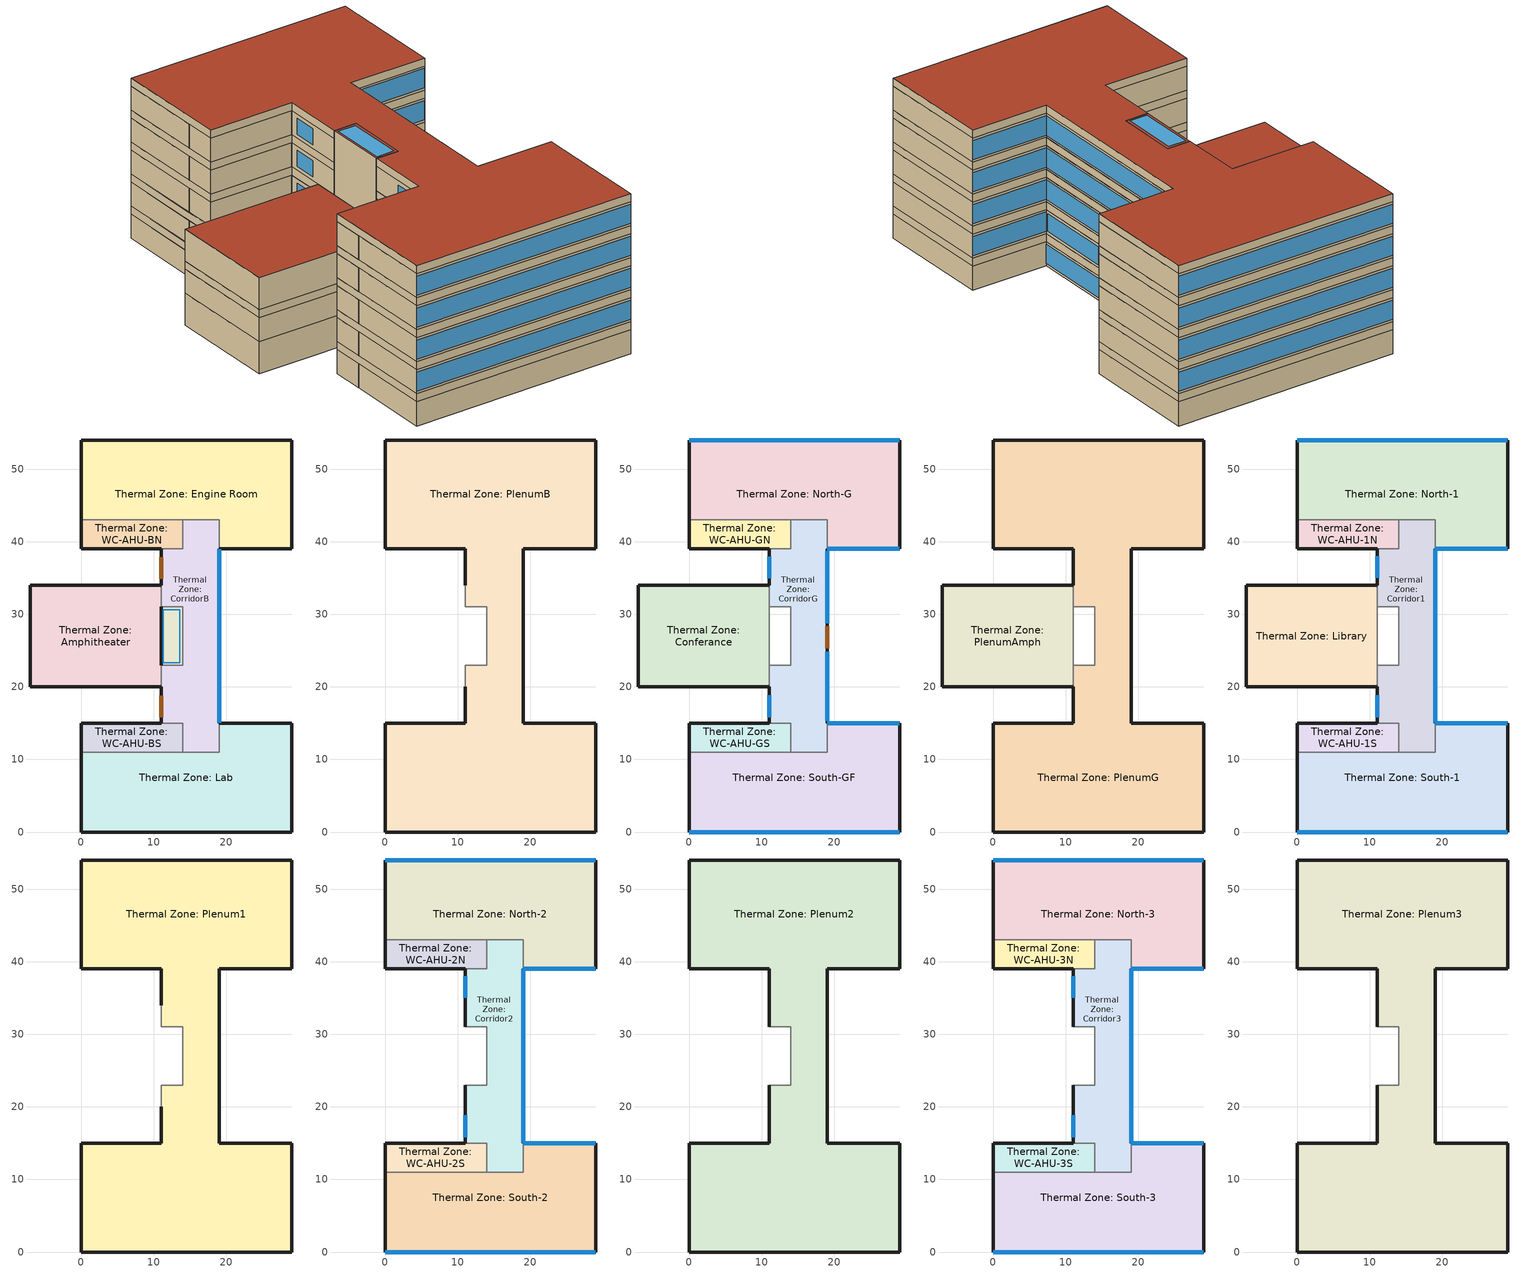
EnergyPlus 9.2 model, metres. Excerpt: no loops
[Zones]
Thermal Zone: Amphitheater
 floor ground (ExtSlabCarpet 4in ClimateZone 1-8): 11,34 11,20 -7,20 -7,34 z0
 wall outside (DOEE ExtWall Mass): 11,34 -7,34 -7,20 11,20 z0:4
 wall to Thermal Zone: CorridorB (Interior Wall): 11,31 11,34 / 11,20 11,23 z0:3
 wall to Thermal Zone: PlenumB (Interior Wall): 11,31 11,34 / 11,20 11,23 z3:4
 wall to Thermal Zone: Stairs (Interior Wall): 11,23 11,31 z0:4
Thermal Zone: CorridorB
 floor ground (ExtSlabCarpet 4in ClimateZone 1-8): 19,43 19,11 14,11 14,15 11,15 11,23 14,23 14,31 11,31 11,39 14,39 14,43 z0
 wall outside (DOEE ExtWall Mass): 19,15 19,39 / 11,39 11,34 / 11,20 11,15 z0:3
 wall to Thermal Zone: WC-AHU-BN (Interior Wall): 14,43 14,39 11,39 z0:3
 wall to Thermal Zone: Engine Room (Interior Wall): 19,39 19,43 14,43 z0:3
 wall to Thermal Zone: Lab (Interior Wall): 14,11 19,11 19,15 z0:3
 wall to Thermal Zone: WC-AHU-BS (Interior Wall): 11,15 14,15 14,11 z0:3
 wall to Thermal Zone: Stairs (Interior Wall): 14,23 11,23 / 11,31 14,31 z0:3
 wall to Thermal Zone: Stairs (Air Wall): 14,31 14,23 z0:3
 window (EXTWindow Simple glazing): 19,15.03 19,38.97 z0.3:2.71
 door (Exterior Door): 11,37.84 11,34.88 / 11,18.76 11,15.81 z0:2.2
Thermal Zone: Engine Room
 floor ground (ExtSlabCarpet 4in ClimateZone 1-8): 29,54 29,39 19,39 19,43 0,43 0,54 z0
 wall outside (DOEE ExtWall Mass): 19,39 29,39 29,54 0,54 0,43 z0:3
 wall to Thermal Zone: WC-AHU-BN (Interior Wall): 0,43 14,43 z0:3
Thermal Zone: Lab
 floor ground (ExtSlabCarpet 4in ClimateZone 1-8): 29,15 29,0 0,0 0,11 19,11 19,15 z0
 wall outside (DOEE ExtWall Mass): 0,11 0,0 29,0 29,15 19,15 z0:3
 wall to Thermal Zone: WC-AHU-BS (Interior Wall): 14,11 0,11 z0:3
Thermal Zone: Stairs
 floor ground (ExtSlabCarpet 4in ClimateZone 1-8): 14,31 14,23 11,23 11,31 z0
 wall outside (DOEE ExtWall Mass): 11,31 11,23 z4:7; 11,31 11,23 z8:12; 11,31 11,23 z12:20
 wall to Thermal Zone: Plenum2 (Interior Wall): 11,23 14,23 14,31 11,31 z15:16
 wall to Thermal Zone: Corridor3 (Air Wall): 14,23 14,31 z16:19
 wall to Thermal Zone: Corridor3 (Interior Wall): 14,31 11,31 / 11,23 14,23 z16:19
 wall to Thermal Zone: PlenumB (Interior Wall): 11,23 14,23 14,31 11,31 z3:4
 wall to Thermal Zone: Plenum1 (Interior Wall): 11,23 14,23 14,31 11,31 z11:12
 wall to Thermal Zone: CorridorG (Air Wall): 14,23 14,31 z4:7
 wall to Thermal Zone: Corridor2 (Air Wall): 14,23 14,31 z12:15
 wall to Thermal Zone: CorridorG (Interior Wall): 11,23 14,23 / 14,31 11,31 z4:7
 wall to Thermal Zone: Corridor2 (Interior Wall): 11,23 14,23 / 14,31 11,31 z12:15
 wall to Thermal Zone: Corridor1 (Interior Wall): 11,23 14,23 / 14,31 11,31 z8:11
 wall to Thermal Zone: Corridor1 (Air Wall): 14,23 14,31 z8:11
 wall to Thermal Zone: PlenumG (Interior Wall): 11,23 14,23 14,31 11,31 z7:8
 wall to Thermal Zone: Plenum3 (Interior Wall): 11,23 14,23 14,31 11,31 z19:20
 wall to Thermal Zone: PlenumAmph (Interior Wall): 11,31 11,23 z7:8
 wall to Thermal Zone: Library (Interior Wall): 11,31 11,23 z8:12
 wall to Thermal Zone: Conferance (Interior Wall): 11,31 11,23 z4:7
 roof outside (DOEE ExtRoof): 14,23 14,31 11,31 11,23 z20
 skylight (DOEE SkyRoof simple glazing): 13.6,23.32 13.6,30.63 11.32,30.63 11.32,23.32 z20
Thermal Zone: WC-AHU-BN
 floor ground (ExtSlabCarpet 4in ClimateZone 1-8): 14,43 14,39 0,39 0,43 z0
 wall outside (DOEE ExtWall Mass): 0,43 0,39 11,39 z0:3
Thermal Zone: WC-AHU-BS
 floor ground (ExtSlabCarpet 4in ClimateZone 1-8): 14,15 14,11 0,11 0,15 z0
 wall outside (DOEE ExtWall Mass): 11,15 0,15 0,11 z0:3
Thermal Zone: PlenumB
 floor to Thermal Zone: Engine Room (Interior Floor): 29,54 29,39 19,39 19,43 0,43 0,54 z3
 floor to Thermal Zone: WC-AHU-BN (Interior Floor): 14,43 14,39 0,39 0,43 z3
 floor to Thermal Zone: Lab (Interior Floor): 29,15 29,0 0,0 0,11 19,11 19,15 z3
 floor to Thermal Zone: CorridorB (Interior Floor): 19,43 19,11 14,11 14,15 11,15 11,23 14,23 14,31 11,31 11,39 14,39 14,43 z3
 floor to Thermal Zone: WC-AHU-BS (Interior Floor): 14,15 14,11 0,11 0,15 z3
 wall outside (DOEE ExtWall Mass): 11,20 11,15 0,15 0,0 29,0 29,15 19,15 19,39 29,39 29,54 0,54 0,39 11,39 11,34 z3:4
Thermal Zone: Conferance
 floor to Thermal Zone: Amphitheater (Interior Floor): 11,34 11,20 -7,20 -7,34 z4
 wall outside (DOEE ExtWall Mass): 11,34 -7,34 -7,20 11,20 z4:7
 wall to Thermal Zone: CorridorG (Interior Wall): 11,20 11,23 / 11,31 11,34 z4:7
Thermal Zone: CorridorG
 floor to Thermal Zone: PlenumB (Interior Floor): 19,43 19,11 14,11 14,15 11,15 11,23 14,23 14,31 11,31 11,39 14,39 14,43 z4
 wall outside (DOEE ExtWall Mass): 11,20 11,15 / 11,39 11,34 / 19,15 19,39 z4:7
 wall to Thermal Zone: WC-AHU-GN (Interior Wall): 14,43 14,39 11,39 z4:7
 wall to Thermal Zone: North-G (Interior Wall): 19,39 19,43 14,43 z4:7
 wall to Thermal Zone: South-GF (Interior Wall): 14,11 19,11 19,15 z4:7
 wall to Thermal Zone: WC-AHU-GS (Interior Wall): 11,15 14,15 14,11 z4:7
 window (west Window simple glazing): 11,18.81 11,15.81 z4.61:6.61; 11,37.94 11,34.94 z4.45:6.45
 window (EXTWindow Simple glazing): 19,15.29 19,24.86 z4.41:6.61; 19,28.78 19,38.7 z4.48:6.61
 door (Exterior Door): 19,25.3 19,28.34 z4:6.37
Thermal Zone: North-G
 floor to Thermal Zone: PlenumB (Interior Floor): 29,54 29,39 19,39 19,43 0,43 0,54 z4
 wall outside (DOEE ExtWall Mass): 19,39 29,39 29,54 0,54 0,43 z4:7
 wall to Thermal Zone: WC-AHU-GN (Interior Wall): 0,43 14,43 z4:7
 window (EXTWindow Simple glazing): 19.03,39 28.97,39 z4.3:6.71; 28.97,54 0.03,54 z4.3:6.7
Thermal Zone: South-GF
 floor to Thermal Zone: PlenumB (Interior Floor): 29,15 29,0 0,0 0,11 19,11 19,15 z4
 wall outside (DOEE ExtWall Mass): 0,11 0,0 29,0 29,15 19,15 z4:7
 wall to Thermal Zone: WC-AHU-GS (Interior Wall): 14,11 0,11 z4:7
 window (EXTWindow Simple glazing): 28.97,15 19.03,15 z4.3:6.71; 0.03,0 28.97,0 z4.3:6.7
Thermal Zone: WC-AHU-GN
 floor to Thermal Zone: PlenumB (Interior Floor): 14,43 14,39 0,39 0,43 z4
 wall outside (DOEE ExtWall Mass): 0,43 0,39 11,39 z4:7
Thermal Zone: WC-AHU-GS
 floor to Thermal Zone: PlenumB (Interior Floor): 14,15 14,11 0,11 0,15 z4
 wall outside (DOEE ExtWall Mass): 11,15 0,15 0,11 z4:7
Thermal Zone: PlenumAmph
 floor to Thermal Zone: Conferance (Interior Floor): 11,34 11,20 -7,20 -7,34 z7
 wall outside (DOEE ExtWall Mass): 11,34 -7,34 -7,20 11,20 z7:8
 wall to Thermal Zone: PlenumG (Interior Wall): 11,31 11,34 / 11,20 11,23 z7:8
Thermal Zone: PlenumG
 floor to Thermal Zone: WC-AHU-GS (Interior Floor): 14,15 14,11 0,11 0,15 z7
 floor to Thermal Zone: CorridorG (Interior Floor): 19,43 19,11 14,11 14,15 11,15 11,23 14,23 14,31 11,31 11,39 14,39 14,43 z7
 floor to Thermal Zone: South-GF (Interior Floor): 29,15 29,0 0,0 0,11 19,11 19,15 z7
 floor to Thermal Zone: WC-AHU-GN (Interior Floor): 14,43 14,39 0,39 0,43 z7
 floor to Thermal Zone: North-G (Interior Floor): 29,54 29,39 19,39 19,43 0,43 0,54 z7
 wall outside (DOEE ExtWall Mass): 11,20 11,15 0,15 0,0 29,0 29,15 19,15 19,39 29,39 29,54 0,54 0,39 11,39 11,34 z7:8
Thermal Zone: Corridor1
 floor to Thermal Zone: PlenumG (Interior Floor): 19,43 19,11 14,11 14,15 11,15 11,23 14,23 14,31 11,31 11,39 14,39 14,43 z8
 wall outside (DOEE ExtWall Mass): 19,15 19,39 / 11,20 11,15 / 11,39 11,34 z8:11
 wall to Thermal Zone: WC-AHU-1N (Interior Wall): 14,43 14,39 11,39 z8:11
 wall to Thermal Zone: North-1 (Interior Wall): 19,39 19,43 14,43 z8:11
 wall to Thermal Zone: South-1 (Interior Wall): 14,11 19,11 19,15 z8:11
 wall to Thermal Zone: WC-AHU-1S (Interior Wall): 11,15 14,15 14,11 z8:11
 wall to Thermal Zone: Library (Interior Wall): 11,23 11,20 / 11,34 11,31 z8:11
 window (EXTWindow Simple glazing): 19,15.03 19,38.97 z8.3:10.71
 window (west Window simple glazing): 11,18.81 11,15.81 z8.51:10.51; 11,37.99 11,34.99 z8.44:10.44
Thermal Zone: Library
 floor to Thermal Zone: PlenumAmph (Interior Floor): 11,34 11,20 -7,20 -7,34 z8
 wall outside (DOEE ExtWall Mass): 11,34 -7,34 -7,20 11,20 z8:12
 wall to Thermal Zone: Plenum1 (Interior Wall): 11,31 11,34 / 11,20 11,23 z11:12
 roof outside (DOEE ExtRoof): 11,20 11,34 -7,34 -7,20 z12
Thermal Zone: North-1
 floor to Thermal Zone: PlenumG (Interior Floor): 29,54 29,39 19,39 19,43 0,43 0,54 z8
 wall outside (DOEE ExtWall Mass): 19,39 29,39 29,54 0,54 0,43 z8:11
 wall to Thermal Zone: WC-AHU-1N (Interior Wall): 0,43 14,43 z8:11
 window (EXTWindow Simple glazing): 19.03,39 28.97,39 z8.3:10.71; 28.97,54 0.03,54 z8.3:10.7
Thermal Zone: South-1
 floor to Thermal Zone: PlenumG (Interior Floor): 29,15 29,0 0,0 0,11 19,11 19,15 z8
 wall outside (DOEE ExtWall Mass): 0,11 0,0 29,0 29,15 19,15 z8:11
 wall to Thermal Zone: WC-AHU-1S (Interior Wall): 14,11 0,11 z8:11
 window (EXTWindow Simple glazing): 28.97,15 19.03,15 z8.3:10.71; 0.03,0 28.97,0 z8.3:10.7
Thermal Zone: WC-AHU-1N
 floor to Thermal Zone: PlenumG (Interior Floor): 14,43 14,39 0,39 0,43 z8
 wall outside (DOEE ExtWall Mass): 0,43 0,39 11,39 z8:11
Thermal Zone: WC-AHU-1S
 floor to Thermal Zone: PlenumG (Interior Floor): 14,15 14,11 0,11 0,15 z8
 wall outside (DOEE ExtWall Mass): 11,15 0,15 0,11 z8:11
Thermal Zone: Plenum1
 floor to Thermal Zone: North-1 (Interior Floor): 29,54 29,39 19,39 19,43 0,43 0,54 z11
 floor to Thermal Zone: WC-AHU-1N (Interior Floor): 14,43 14,39 0,39 0,43 z11
 floor to Thermal Zone: South-1 (Interior Floor): 29,15 29,0 0,0 0,11 19,11 19,15 z11
 floor to Thermal Zone: Corridor1 (Interior Floor): 19,43 19,11 14,11 14,15 11,15 11,23 14,23 14,31 11,31 11,39 14,39 14,43 z11
 floor to Thermal Zone: WC-AHU-1S (Interior Floor): 14,15 14,11 0,11 0,15 z11
 wall outside (DOEE ExtWall Mass): 11,20 11,15 0,15 0,0 29,0 29,15 19,15 19,39 29,39 29,54 0,54 0,39 11,39 11,34 z11:12
Thermal Zone: Corridor2
 floor to Thermal Zone: Plenum1 (Interior Floor): 19,43 19,11 14,11 14,15 11,15 11,23 14,23 14,31 11,31 11,39 14,39 14,43 z12
 wall outside (DOEE ExtWall Mass): 19,15 19,39 / 11,23 11,15 / 11,39 11,31 z12:15
 wall to Thermal Zone: WC-AHU-2N (Interior Wall): 14,43 14,39 11,39 z12:15
 wall to Thermal Zone: North-2 (Interior Wall): 19,39 19,43 14,43 z12:15
 wall to Thermal Zone: South-2 (Interior Wall): 14,11 19,11 19,15 z12:15
 wall to Thermal Zone: WC-AHU-2S (Interior Wall): 11,15 14,15 14,11 z12:15
 window (EXTWindow Simple glazing): 19,15.03 19,38.97 z12.3:14.71
 window (west Window simple glazing): 11,18.81 11,15.81 / 11,37.99 11,34.99 z12.54:14.54
Thermal Zone: North-2
 floor to Thermal Zone: Plenum1 (Interior Floor): 29,54 29,39 19,39 19,43 0,43 0,54 z12
 wall outside (DOEE ExtWall Mass): 19,39 29,39 29,54 0,54 0,43 z12:15
 wall to Thermal Zone: WC-AHU-2N (Interior Wall): 0,43 14,43 z12:15
 window (EXTWindow Simple glazing): 19.03,39 28.97,39 z12.3:14.71; 28.97,54 0.03,54 z12.3:14.7
Thermal Zone: South-2
 floor to Thermal Zone: Plenum1 (Interior Floor): 29,15 29,0 0,0 0,11 19,11 19,15 z12
 wall outside (DOEE ExtWall Mass): 0,11 0,0 29,0 29,15 19,15 z12:15
 wall to Thermal Zone: WC-AHU-2S (Interior Wall): 14,11 0,11 z12:15
 window (EXTWindow Simple glazing): 28.97,15 19.03,15 z12.3:14.71; 0.03,0 28.97,0 z12.3:14.7
Thermal Zone: WC-AHU-2N
 floor to Thermal Zone: Plenum1 (Interior Floor): 14,43 14,39 0,39 0,43 z12
 wall outside (DOEE ExtWall Mass): 0,43 0,39 11,39 z12:15
Thermal Zone: WC-AHU-2S
 floor to Thermal Zone: Plenum1 (Interior Floor): 14,15 14,11 0,11 0,15 z12
 wall outside (DOEE ExtWall Mass): 11,15 0,15 0,11 z12:15
Thermal Zone: Plenum2
 floor to Thermal Zone: North-2 (Interior Floor): 29,54 29,39 19,39 19,43 0,43 0,54 z15
 floor to Thermal Zone: WC-AHU-2N (Interior Floor): 14,43 14,39 0,39 0,43 z15
 floor to Thermal Zone: South-2 (Interior Floor): 29,15 29,0 0,0 0,11 19,11 19,15 z15
 floor to Thermal Zone: Corridor2 (Interior Floor): 19,43 19,11 14,11 14,15 11,15 11,23 14,23 14,31 11,31 11,39 14,39 14,43 z15
 floor to Thermal Zone: WC-AHU-2S (Interior Floor): 14,15 14,11 0,11 0,15 z15
 wall outside (DOEE ExtWall Mass): 11,23 11,15 0,15 0,0 29,0 29,15 19,15 19,39 29,39 29,54 0,54 0,39 11,39 11,31 z15:16
Thermal Zone: Corridor3
 floor to Thermal Zone: Plenum2 (Interior Floor): 19,43 19,11 14,11 14,15 11,15 11,23 14,23 14,31 11,31 11,39 14,39 14,43 z16
 wall outside (DOEE ExtWall Mass): 19,15 19,39 / 11,23 11,15 / 11,39 11,31 z16:19
 wall to Thermal Zone: WC-AHU-3N (Interior Wall): 14,43 14,39 11,39 z16:19
 wall to Thermal Zone: North-3 (Interior Wall): 19,39 19,43 14,43 z16:19
 wall to Thermal Zone: South-3 (Interior Wall): 14,11 19,11 19,15 z16:19
 wall to Thermal Zone: WC-AHU-3S (Interior Wall): 11,15 14,15 14,11 z16:19
 window (EXTWindow Simple glazing): 19,15.03 19,38.97 z16.3:18.71
 window (west Window simple glazing): 11,18.81 11,15.81 / 11,38 11,35 z16.5:18.5
Thermal Zone: North-3
 floor to Thermal Zone: Plenum2 (Interior Floor): 29,54 29,39 19,39 19,43 0,43 0,54 z16
 wall outside (DOEE ExtWall Mass): 19,39 29,39 29,54 0,54 0,43 z16:19
 wall to Thermal Zone: WC-AHU-3N (Interior Wall): 0,43 14,43 z16:19
 window (EXTWindow Simple glazing): 19.03,39 28.97,39 z16.3:18.71; 28.97,54 0.03,54 z16.3:18.7
Thermal Zone: South-3
 floor to Thermal Zone: Plenum2 (Interior Floor): 29,15 29,0 0,0 0,11 19,11 19,15 z16
 wall outside (DOEE ExtWall Mass): 0,11 0,0 29,0 29,15 19,15 z16:19
 wall to Thermal Zone: WC-AHU-3S (Interior Wall): 14,11 0,11 z16:19
 window (EXTWindow Simple glazing): 28.97,15 19.03,15 z16.3:18.71; 0.03,0 28.97,0 z16.3:18.7
Thermal Zone: WC-AHU-3N
 floor to Thermal Zone: Plenum2 (Interior Floor): 14,43 14,39 0,39 0,43 z16
 wall outside (DOEE ExtWall Mass): 0,43 0,39 11,39 z16:19
Thermal Zone: WC-AHU-3S
 floor to Thermal Zone: Plenum2 (Interior Floor): 14,15 14,11 0,11 0,15 z16
 wall outside (DOEE ExtWall Mass): 11,15 0,15 0,11 z16:19
Thermal Zone: Plenum3
 floor to Thermal Zone: North-3 (Interior Floor): 29,54 29,39 19,39 19,43 0,43 0,54 z19
 floor to Thermal Zone: WC-AHU-3N (Interior Floor): 14,43 14,39 0,39 0,43 z19
 floor to Thermal Zone: South-3 (Interior Floor): 29,15 29,0 0,0 0,11 19,11 19,15 z19
 floor to Thermal Zone: Corridor3 (Interior Floor): 19,43 19,11 14,11 14,15 11,15 11,23 14,23 14,31 11,31 11,39 14,39 14,43 z19
 floor to Thermal Zone: WC-AHU-3S (Interior Floor): 14,15 14,11 0,11 0,15 z19
 wall outside (DOEE ExtWall Mass): 11,23 11,15 0,15 0,0 29,0 29,15 19,15 19,39 29,39 29,54 0,54 0,39 11,39 11,31 z19:20
 roof outside (DOEE ExtRoof): 29,0 29,15 19,15 19,39 29,39 29,54 0,54 0,39 11,39 11,31 14,31 14,23 11,23 11,15 0,15 0,0 z20
[Building]
Building 1
[Site:Location]
Tehran Mehrabad: Latitude {deg}=35.41; Longitude {deg}=51.19; Time Zone {hr}=3; Elevation {m}=1190
[SizingPeriod:DesignDay] Day of Month=21; Dry-Bulb Temperature Range Modifier Type=DefaultMultipliers; Barometric Pressure {Pa}=87822; Rain Indicator=No; Snow Indicator=No; Daylight Saving Time Indicator=No
Name | Month | Day Type | Maximum Dry-Bulb Temperature {C} | Daily Dry-Bulb Temperature Range {deltaC} | Humidity Condition Type | Wetbulb or DewPoint at Maximum Dry-Bulb {C} | Wind Speed {m/s} | Wind Direction {deg} | Solar Model Indicator | ASHRAE Clear Sky Optical Depth for Beam Irradiance (taub) | ASHRAE Clear Sky Optical Depth for Diffuse Irradiance (taud) | Enthalpy at Maximum Dry-Bulb {J/kg} | Sky Clearness
Tehran Mehrabad Ann Clg .4% Condns DB=>MWB | 7 | SummerDesignDay | 38.5 | 10.6 | Wetbulb | 19 | 3.6 | 120 | ASHRAETau | 0.752 | 1.326
Tehran Mehrabad Ann Clg .4% Condns DP=>MDB | 7 | SummerDesignDay | 31 | 10.6 | Dewpoint | 18.9 | 3.6 | 120 | ASHRAETau | 0.752 | 1.326
Tehran Mehrabad Ann Clg .4% Condns Enth=>MDB | 7 | SummerDesignDay | 32.7 | 10.6 | Enthalpy |  | 3.6 | 120 | ASHRAETau | 0.752 | 1.326 | 72900
Tehran Mehrabad Ann Clg .4% Condns WB=>MDB | 7 | SummerDesignDay | 33 | 10.6 | Wetbulb | 22.5 | 3.6 | 120 | ASHRAETau | 0.752 | 1.326
Tehran Mehrabad Ann Htg 99.6% Condns DB | 1 | WinterDesignDay | -2.8 | 0 | Wetbulb | -2.8 | 1.9 | 270 | ASHRAEClearSky |  |  |  | 0
Tehran Mehrabad Ann Htg Wind 99.6% Condns WS=>MCDB | 1 | WinterDesignDay | 9.5 | 0 | Wetbulb | 9.5 | 11.5 | 270 | ASHRAEClearSky |  |  |  | 0
Tehran Mehrabad Ann Hum_n 99.6% Condns DP=>MCDB | 1 | WinterDesignDay | 6.2 | 0 | Dewpoint | -13 | 1.9 | 270 | ASHRAEClearSky |  |  |  | 0
[Material]
Name | Roughness | Thickness {m} | Conductivity {W/m-K} | Density {kg/m3} | Specific Heat {J/kg-K} | Thermal Absorptance | Solar Absorptance | Visible Absorptance
1/2IN Gypsum | Smooth | 0.0127 | 0.16 | 784.9 | 830 | 0.9 | 0.4 | 0.4
8IN Concrete HW | MediumRough | 0.2033 | 1.7296 | 2243 | 837 | 0.9 | 0.65 | 0.65
Air Wall Material | Smooth | 0.01 | 0.6 | 800 | 1000 | 0.95 | 0.7 | 0.7
Brick - fired clay - 2400 kg/m3 - 102mm | MediumRough | 0.102 | 1.34 | 2400 | 790 | 0.9 | 0.7 | 0.7
F08 Metal surface | Smooth | 0.0008 | 45.28 | 7824 | 500 | 0.9 | 0.7 | 0.7
G01a 19mm gypsum board; G01a 19mm gypsum board 2 | MediumSmooth | 0.019 | 0.16 | 800 | 1090 | 0.9 | 0.4 | 0.4
I01 25mm insulation board | MediumRough | 0.0254 | 0.03 | 43 | 1210 | 0.9 | 0.6 | 0.6
MAT-CC05 4 HW CONCRETE | Rough | 0.1016 | 1.311 | 2240 | 836.8 | 0.9 | 0.85 | 0.85
Metal Decking | MediumSmooth | 0.0015 | 45.006 | 7680 | 418.4 | 0.9 | 0.6 | 0.6
Roof Insulation [21] | MediumRough | 0.05 | 0.08 | 265 | 836.8 | 0.9 | 0.7 | 0.7
Roof Membrane | VeryRough | 0.0095 | 0.16 | 1121.29 | 1460 | 0.9 | 0.7 | 0.7
Wall Insulation [40] 1 | MediumRough | 0.05 | 0.08 | 91 | 837 | 0.9 | 0.5 | 0.5
[Material:NoMass]
CP02 CARPET PAD: Roughness=Smooth; Thermal Resistance {m2-K/W}=0.1; Thermal Absorptance=0.9; Solar Absorptance=0.8; Visible Absorptance=0.8
[Material:AirGap]
F04 Wall air space resistance: Thermal Resistance {m2-K/W}=0.15
[WindowMaterial:SimpleGlazingSystem] Solar Heat Gain Coefficient=0.8; Visible Transmittance=0.5
Name | U-Factor {W/m2-K}
Window Material Simple Glazing System 1 | 2.6
Window Material Simple Glazing System skyroof; Window Material Simple Glazing System westwindow | 5.5
[WindowMaterial:Shade]
Window Material Shade 1: Solar Transmittance=0; Solar Reflectance=0.5; Visible Transmittance=0; Visible Reflectance=0.5; Infrared Hemispherical Emissivity=0.9; Infrared Transmittance=0; Thickness {m}=0.05; Conductivity {W/m-K}=0.1; Shade to Glass Distance {m}=0.05; Top Opening Multiplier=0; Bottom Opening Multiplier=0; Left-Side Opening Multiplier=0; Right-Side Opening Multiplier=0; Airflow Permeability=0
[Construction]
Air Wall: Air Wall Material
DOEE ExtRoof: Roof Membrane, Roof Insulation [21], Metal Decking
DOEE ExtWall Mass: Brick - fired clay - 2400 kg/m3 - 102mm, 8IN Concrete HW, Wall Insulation [40] 1, 1/2IN Gypsum
DOEE SkyRoof simple glazing: Window Material Simple Glazing System skyroof
Exterior Door: F08 Metal surface, I01 25mm insulation board
ExtSlabCarpet 4in ClimateZone 1-8: MAT-CC05 4 HW CONCRETE, CP02 CARPET PAD
EXTWindow Simple glazing: Window Material Simple Glazing System 1
Interior Floor: G01a 19mm gypsum board 2
Interior Wall: G01a 19mm gypsum board, F04 Wall air space resistance, G01a 19mm gypsum board
west Window simple glazing: Window Material Simple Glazing System westwindow
[Zone]
Thermal Zone: Amphitheater; Thermal Zone: Conferance; Thermal Zone: Lab; Thermal Zone: Library; Thermal Zone: North-1; Thermal Zone: North-2; Thermal Zone: North-3; Thermal Zone: North-G; Thermal Zone: South-1; Thermal Zone: South-2; Thermal Zone: South-3; Thermal Zone: South-GF: Zone Inside Convection Algorithm=TARP; Zone Outside Convection Algorithm=DOE-2
Thermal Zone: Corridor1; Thermal Zone: Corridor2; Thermal Zone: Corridor3; Thermal Zone: CorridorB; Thermal Zone: CorridorG; Thermal Zone: Stairs: 
Thermal Zone: Engine Room; Thermal Zone: Plenum1; Thermal Zone: Plenum2; Thermal Zone: Plenum3; Thermal Zone: PlenumAmph; Thermal Zone: PlenumB; Thermal Zone: PlenumG; Thermal Zone: WC-AHU-1N; Thermal Zone: WC-AHU-1S; Thermal Zone: WC-AHU-2N; Thermal Zone: WC-AHU-2S; Thermal Zone: WC-AHU-3N; Thermal Zone: WC-AHU-3S; Thermal Zone: WC-AHU-BN; Thermal Zone: WC-AHU-BS; Thermal Zone: WC-AHU-GN; Thermal Zone: WC-AHU-GS: Part of Total Floor Area=No
[WindowShadingControl] Shading Type=InteriorShade; Shading Control Type=OnIfScheduleAllows; Schedule=Always On Discrete; Shading Control Is Scheduled=Yes; Glare Control Is Active=No; Shading Device Material=Window Material Shade 1; Multiple Surface Control Type=Group
Shading Control 10: Zone=Thermal Zone: Corridor2; Fenestration Surface 1=Sub Surface 6
Shading Control 11: Zone=Thermal Zone: North-G; Fenestration Surface 1=North-G Window
Shading Control 12: Zone=Thermal Zone: North-1; Fenestration Surface 1=North-1 Window
Shading Control 2: Zone=Thermal Zone: South-1; Fenestration Surface 1=South-1 Window; Fenestration Surface 2=Sub Surface 9; Fenestration Surface 3=Sub Surface 2; Fenestration Surface 4=Sub Surface 14; Fenestration Surface 5=Sub Surface 15; Fenestration Surface 6=Sub Surface 12; Fenestration Surface 7=Sub Surface 8; Fenestration Surface 8=Sub Surface 13; Fenestration Surface 9=Sub Surface 10; Fenestration Surface 10=Sub Surface 11
Shading Control 3: Zone=Thermal Zone: South-GF; Fenestration Surface 1=South-G Window
Shading Control 4: Zone=Thermal Zone: South-2; Fenestration Surface 1=South-2 Window
Shading Control 5: Zone=Thermal Zone: South-3; Fenestration Surface 1=South-3 Window
Shading Control 6: Zone=Thermal Zone: North-3; Fenestration Surface 1=North-3 Window
Shading Control 7: Zone=Thermal Zone: North-2; Fenestration Surface 1=North-2 Window
Shading Control 8: Zone=Thermal Zone: Corridor3; Fenestration Surface 1=Sub Surface 5
Shading Control 9: Zone=Thermal Zone: CorridorG; Fenestration Surface 1=Sub Surface 1
[ZoneVentilation:DesignFlowRate] Schedule=Always On Discrete hvac_library; Design Flow Rate Calculation Method=AirChanges/Hour; Design Flow Rate {m3/s}=0; Flow Rate per Zone Floor Area {m3/s-m2}=0; Flow Rate per Person {m3/s-person}=0; Air Changes per Hour {1/hr}=5; Fan Pressure Rise {Pa}=0; Fan Total Efficiency=1; Constant Term Coefficient=0.606; Temperature Term Coefficient=0.03636; Velocity Term Coefficient=0.1177; Velocity Squared Term Coefficient=0; Minimum Indoor Temperature {C}=25; Maximum Indoor Temperature {C}=100; Delta Temperature {deltaC}=1; Minimum Outdoor Temperature {C}=-100; Maximum Outdoor Temperature {C}=100; Maximum Wind Speed {m/s}=40
Name | Zone or ZoneList | Ventilation Type
Natural Ventilation 5 | Thermal Zone: Conferance | Natural
Natural Ventilation 37 | Thermal Zone: Corridor1 | Natural
Natural Ventilation 30 | Thermal Zone: Corridor2 | Natural
Natural Ventilation 24 | Thermal Zone: Corridor3 | Natural
Natural Ventilation 9 | Thermal Zone: CorridorB | Natural
Natural Ventilation 16 | Thermal Zone: CorridorG | Natural
Natural Ventilation 11 | Thermal Zone: Engine Room | Natural
Natural Ventilation 2 | Thermal Zone: Lab | Natural
Natural Ventilation 13 | Thermal Zone: Library | Natural
Natural Ventilation 19 | Thermal Zone: North-1 | Natural
Natural Ventilation 20 | Thermal Zone: North-2 | Natural
Natural Ventilation 10 | Thermal Zone: North-G | Natural
Natural Ventilation 31 | Thermal Zone: South-1 | Natural
Natural Ventilation 3 | Thermal Zone: South-2 | Natural
Natural Ventilation 23 | Thermal Zone: South-3 | Natural
Natural Ventilation 14 | Thermal Zone: South-GF | Natural
Natural Ventilation 25 | Thermal Zone: Stairs | Natural
Natural Ventilation 36 | Thermal Zone: WC-AHU-1N | Exhaust
Natural Ventilation 33 | Thermal Zone: WC-AHU-1S | Exhaust
Natural Ventilation 17 | Thermal Zone: WC-AHU-2N | Exhaust
Natural Ventilation 29 | Thermal Zone: WC-AHU-2S | Exhaust
Natural Ventilation 35 | Thermal Zone: WC-AHU-3N | Exhaust
Natural Ventilation 18 | Thermal Zone: WC-AHU-3S | Natural
Natural Ventilation 4 | Thermal Zone: WC-AHU-BN | Exhaust
Natural Ventilation 7 | Thermal Zone: WC-AHU-BS | Exhaust
Natural Ventilation 32 | Thermal Zone: WC-AHU-GN | Exhaust
Natural Ventilation 8 | Thermal Zone: WC-AHU-GS | Exhaust
[AvailabilityManager:Scheduled] Schedule=Always On Discrete
AHU Amphitheater Availability Manager; Amphitheater Air Loop HVAC Outdoor Air System Availability Manager; AHU Lab Availability Manager; Lab Air Loop HVAC Outdoor Air System Availability Manager; AHU Library Availability Manager; Library Air Loop HVAC Outdoor Air System Availability Manager; AHU North-GF Availability Manager; North-GF Air Loop HVAC Outdoor Air System Availability Manager; AHU North1-2 Availability Manager; North1-2 Air Loop HVAC Outdoor Air System Availability Manager; AHU North3 Availability Manager; North3 Air Loop HVAC Outdoor Air System Availability Manager; AHU South-GF Availability Manager; South-GF Air Loop HVAC Outdoor Air System Availability Manager; AHU South1-2 Availability Manager; South1-2 Air Loop HVAC Outdoor Air System Availability Manager; AHU South3 Availability Manager; South3 Air Loop HVAC Outdoor Air System Availability Manager
[Schedule:Constant] Hourly Value=1
Always On Discrete hvac_library; Always On Discrete
